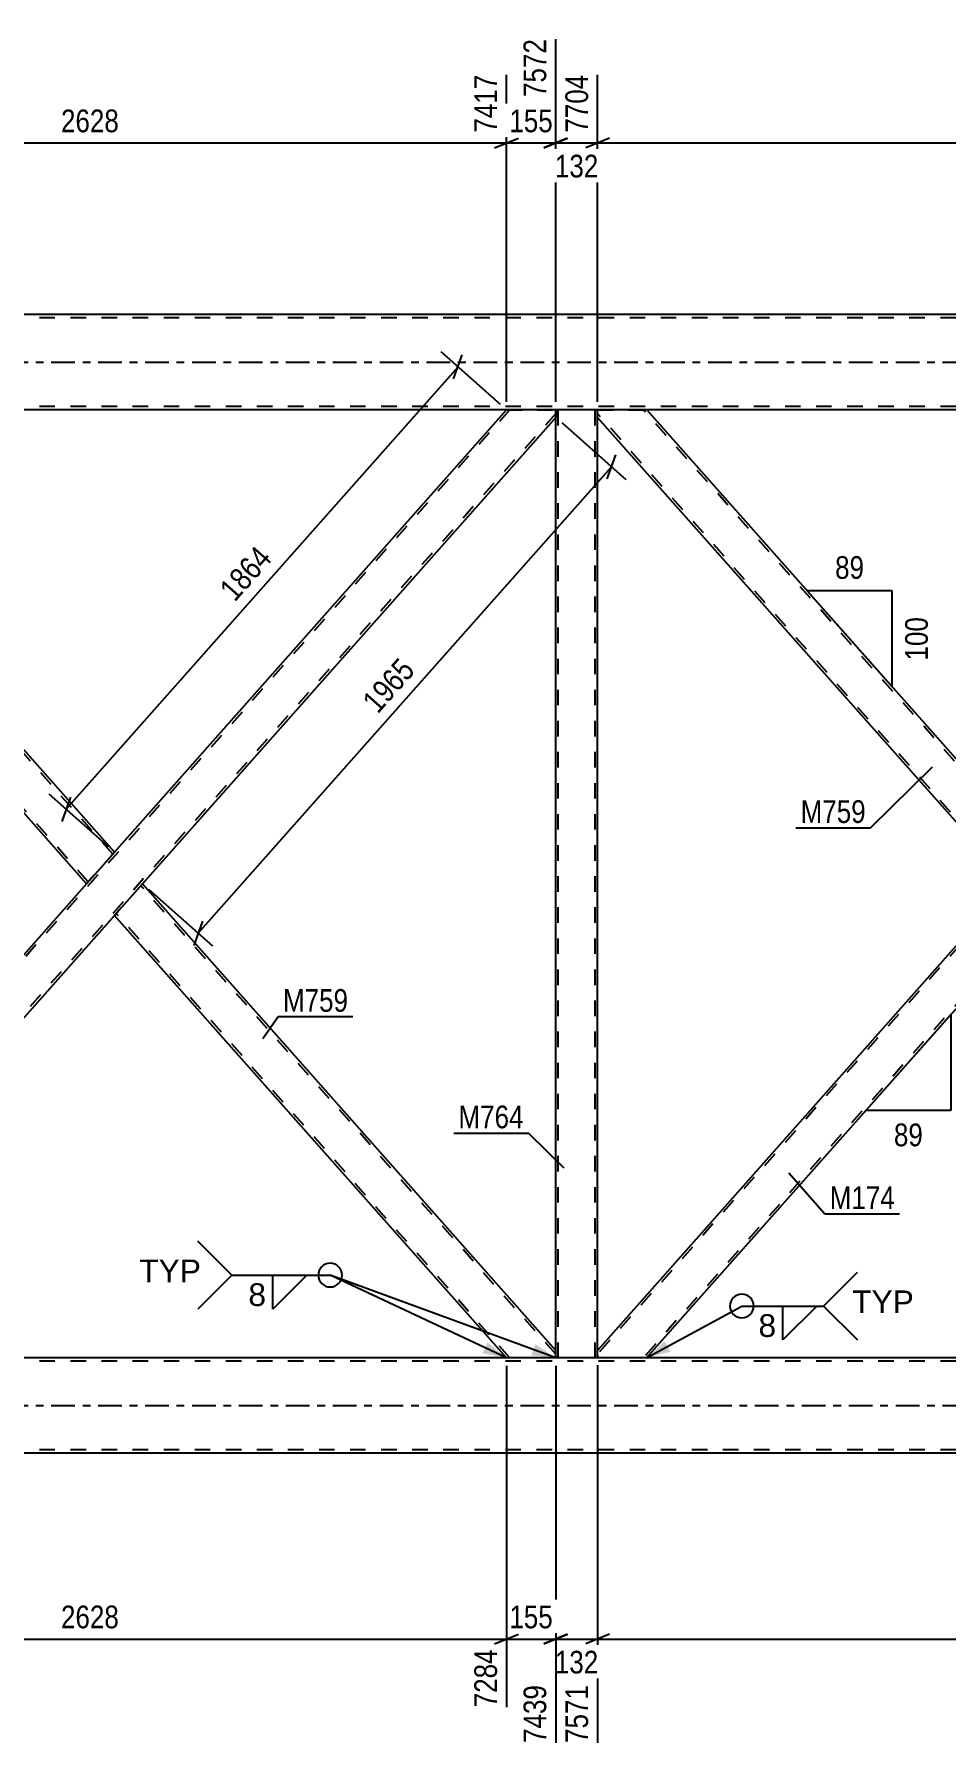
# Model space of a CAD drawing. Header units: millimetres. Extents: x 0 to 841, y 0 to 594.
# Drawn here: x 246.4 to 361.4, y 267.9 to 484 of the extents above; entities that cross this region are included whole.
import ezdxf

# ---------------------------------------------------------------- set-up
doc = ezdxf.new("R2010")
doc.units = ezdxf.units.MM
doc.linetypes.add('DXK_LINE_DOT2', pattern=[3.9198, 1.9599, -1.9599])
doc.linetypes.add('DXK_LINE_DOT3', pattern=[5.9187, 2.979, -0.9799, 0.9799, -0.9799])
doc.styles.add('Arial', font='ARIAL.TTF', dxfattribs={"height": 0.2})
doc.styles.add('Arial Narrow', font='ARIALN.TTF', dxfattribs={"height": 0.2})

# ---------------------------------------------------------------- blocks, each defined once
blk = doc.blocks.new('Part-761549750-4711 - 4491')
at = {"color": 7, "linetype": 'DXK_LINE_DOT2'}
for p, q in [((200.9, 436.63), (200.89, 436.63)), ((200.89, 436.63), (207.1, 436.63)), ((200.89, 435.67), (200.89, 436.63)), ((256.33, 380.57), (206.67, 436.63)), ((253.23, 377.07), (200.89, 436.16)), ((203.47, 432.76), (200.89, 435.67)), ((253.23, 377.07), (253.25, 377.09))]:
    blk.add_line(p, q, dxfattribs=at)
at = {"color": 2, "linetype": 'Continuous'}
for p, q in [((207.1, 436.63), (256.54, 380.81)), ((253.02, 376.83), (203.47, 432.76)), ((256.54, 380.81), (256.12, 380.33)), ((256.12, 380.33), (253.02, 376.83))]:
    blk.add_line(p, q, dxfattribs=at)
blk = doc.blocks.new('Part-761549750-4541 - 4491')
at = {"color": 2, "linetype": 'Continuous'}
for p, q in [((558.69, 317.03), (71.01, 317.03)), ((425.21, 305.03), (204.88, 305.03))]:
    blk.add_line(p, q, dxfattribs=at)
at = {"color": 7, "linetype": 'DXK_LINE_DOT2'}
for p, q in [((558.69, 316.63), (71.01, 316.63)), ((558.69, 305.43), (71.01, 305.43))]:
    blk.add_line(p, q, dxfattribs=at)
at = {"color": 7, "linetype": 'DXK_LINE_DOT3'}
blk.add_line((71.01, 311.03), (558.69, 311.03), dxfattribs=at)
blk = doc.blocks.new('Part-761549750-4546 - 4491')
at = {"color": 2, "linetype": 'Continuous'}
for p, q in [((558.69, 448.63), (71.01, 448.63)), ((425.22, 436.63), (204.88, 436.63))]:
    blk.add_line(p, q, dxfattribs=at)
at = {"color": 7, "linetype": 'DXK_LINE_DOT2'}
for p, q in [((558.69, 448.23), (71.01, 448.23)), ((558.69, 437.03), (71.01, 437.03))]:
    blk.add_line(p, q, dxfattribs=at)
at = {"color": 7, "linetype": 'DXK_LINE_DOT3'}
blk.add_line((71.01, 442.63), (558.69, 442.63), dxfattribs=at)
blk = doc.blocks.new('Part-761549750-4701 - 4491')
at = {"color": 7, "linetype": 'DXK_LINE_DOT2'}
for p, q in [((423.03, 436.63), (317.49, 317.51)), ((422.6, 436.63), (428.8, 436.63)), ((428.81, 436.27), (428.8, 436.63)), ((428.81, 436.45), (428.8, 436.63)), ((428.81, 436.15), (323.26, 317.03)), ((428.81, 435.67), (426.23, 432.76)), ((428.81, 435.67), (428.81, 436.45)), ((373.15, 380.81), (369.62, 376.83)), ((376.67, 376.83), (373.15, 372.85)), ((317.48, 317.03), (317.49, 317.21)), ((323.68, 317.03), (317.48, 317.03)), ((317.49, 317.37), (317.49, 317.4)), ((317.49, 317.21), (317.49, 317.37))]:
    blk.add_line(p, q, dxfattribs=at)
at = {"color": 2, "linetype": 'Continuous'}
for p, q in [((373.15, 380.81), (422.6, 436.63)), ((426.23, 432.76), (376.67, 376.83)), ((369.62, 376.83), (317.49, 317.99)), ((323.68, 317.03), (373.15, 372.85)), ((317.49, 317.4), (317.49, 317.99)), ((317.49, 317.4), (317.48, 317.03))]:
    blk.add_line(p, q, dxfattribs=at)
blk = doc.blocks.new('Part-761549750-4639 - 4491')
at = {"color": 2, "linetype": 'Continuous'}
for p, q in [((256.54, 372.85), (260.07, 376.83)), ((312.21, 317.98), (260.07, 376.83)), ((306, 317.03), (256.54, 372.85)), ((312.21, 317.03), (312.21, 317.98))]:
    blk.add_line(p, q, dxfattribs=at)
at = {"color": 7, "linetype": 'DXK_LINE_DOT2'}
for p, q in [((312.21, 317.5), (259.86, 376.59)), ((256.76, 373.09), (256.77, 373.11)), ((306.42, 317.03), (256.76, 373.09)), ((312.21, 317.03), (306, 317.03))]:
    blk.add_line(p, q, dxfattribs=at)
blk = doc.blocks.new('Part-761549750-4676 - 4491')
at = {"color": 7, "linetype": 'DXK_LINE_DOT2'}
for p, q in [((317.49, 436.63), (312.21, 436.63)), ((312.21, 435.67), (312.21, 436.63)), ((312.53, 317.03), (312.53, 436.63)), ((317.17, 317.03), (317.17, 436.63)), ((317.49, 435.67), (317.49, 436.63)), ((312.21, 317.03), (312.21, 317.98)), ((317.49, 317.03), (317.49, 317.99)), ((317.49, 317.03), (312.21, 317.03))]:
    blk.add_line(p, q, dxfattribs=at)
at = {"color": 2, "linetype": 'Continuous'}
for p, q in [((312.21, 317.98), (312.21, 435.67)), ((317.49, 317.99), (317.49, 435.67))]:
    blk.add_line(p, q, dxfattribs=at)
blk = doc.blocks.new('Part-761549750-4696 - 4491')
at = {"color": 2, "linetype": 'Continuous'}
for p, q in [((317.49, 435.67), (317.49, 436.63)), ((323.7, 436.63), (373.15, 380.81)), ((369.62, 376.83), (317.49, 435.67)), ((373.15, 380.81), (372.72, 380.33)), ((372.72, 380.33), (369.62, 376.83))]:
    blk.add_line(p, q, dxfattribs=at)
at = {"color": 7, "linetype": 'DXK_LINE_DOT2'}
for p, q in [((317.5, 436.63), (317.49, 436.63)), ((317.49, 436.63), (323.7, 436.63)), ((372.93, 380.57), (323.27, 436.63)), ((369.83, 377.07), (317.49, 436.16)), ((369.83, 377.07), (369.85, 377.09))]:
    blk.add_line(p, q, dxfattribs=at)
blk = doc.blocks.new('Part-761549750-4706 - 4491')
at = {"color": 7, "linetype": 'DXK_LINE_DOT2'}
for p, q in [((306.42, 436.63), (200.89, 317.51)), ((306, 436.63), (312.21, 436.63)), ((312.21, 436.16), (206.65, 317.03)), ((256.54, 380.81), (253.02, 376.83)), ((260.07, 376.83), (256.54, 372.85)), ((200.88, 317.03), (200.89, 317.22)), ((207.08, 317.03), (200.88, 317.03)), ((200.89, 317.37), (200.89, 317.4)), ((200.89, 317.22), (200.89, 317.37))]:
    blk.add_line(p, q, dxfattribs=at)
at = {"color": 2, "linetype": 'Continuous'}
for p, q in [((256.54, 380.81), (306, 436.63)), ((312.21, 436.63), (312.21, 435.67)), ((312.21, 435.67), (260.07, 376.83)), ((253.02, 376.83), (200.89, 318)), ((256.54, 372.85), (207.08, 317.03)), ((200.89, 317.4), (200.89, 318)), ((200.89, 317.4), (200.88, 317.03))]:
    blk.add_line(p, q, dxfattribs=at)
blk = doc.blocks.new('StraightDimension-761549750-11075 - 4491')
at = {"color": 7, "linetype": 'Continuous'}
for p, q in [((422.6, 437.63), (422.6, 480.72)), ((317.49, 437.63), (317.49, 478.89)), ((318.99, 470.88), (315.99, 469.68)), ((317.49, 470.28), (422.6, 470.28)), ((421.1, 469.68), (424.1, 470.88))]:
    blk.add_line(p, q, dxfattribs=at)
at = {"color": 0, "linetype": 'Continuous'}
blk.add_wipeout([(422, 481.32), (417.8, 481.32), (417.8, 470.98), (422, 470.98)], dxfattribs=at)
at = {"color": 0}
blk.add_wipeout([(374.3, 471.03), (374.3, 475.23), (365.79, 475.23), (365.79, 471.03)], dxfattribs=at)
at = {"color": 3, "linetype": 'Continuous', "style": 'Arial Narrow'}
blk.add_text('10332', height=2.863, rotation=90.0002, dxfattribs=at).set_placement((421.4, 471.58))
at = {"color": 3, "style": 'Arial Narrow'}
blk.add_text('2628', height=2.863, dxfattribs=at).set_placement((366.39, 471.63))
blk = doc.blocks.new('StraightDimension-761549750-9941 - 4491')
at = {"color": 7, "linetype": 'Continuous'}
for p, q in [((317.49, 316.12), (317.49, 268.47)), ((422.61, 316.03), (422.61, 271.14)), ((318.99, 282.18), (315.99, 280.98)), ((317.49, 281.58), (422.61, 281.58)), ((421.11, 280.98), (424.11, 282.18))]:
    blk.add_line(p, q, dxfattribs=at)
at = {"color": 0}
blk.add_wipeout([(374.3, 282.33), (374.3, 286.53), (365.79, 286.53), (365.79, 282.33)], dxfattribs=at)
at = {"color": 0, "linetype": 'Continuous'}
blk.add_wipeout([(422.01, 280.88), (417.81, 280.88), (417.81, 270.54), (422.01, 270.54)], dxfattribs=at)
at = {"color": 3, "style": 'Arial Narrow'}
blk.add_text('2628', height=2.863, dxfattribs=at).set_placement((366.39, 282.93))
at = {"color": 3, "linetype": 'Continuous', "style": 'Arial Narrow'}
blk.add_text('10199', height=2.863, rotation=90.0002, dxfattribs=at).set_placement((421.41, 271.14))
blk = doc.blocks.new('StraightDimension-761549750-11078 - 4491')
at = {"color": 7, "linetype": 'Continuous'}
for p, q in [((200.89, 437.62), (200.89, 478.89)), ((306, 437.63), (306, 478.89)), ((202.39, 470.88), (199.39, 469.68)), ((200.89, 470.28), (306, 470.28)), ((304.5, 469.68), (307.5, 470.88))]:
    blk.add_line(p, q, dxfattribs=at)
at = {"color": 0, "linetype": 'Continuous'}
blk.add_wipeout([(305.4, 479.49), (301.2, 479.49), (301.2, 470.98), (305.4, 470.98)], dxfattribs=at)
at = {"color": 0}
blk.add_wipeout([(257.7, 471.03), (257.7, 475.23), (249.19, 475.23), (249.19, 471.03)], dxfattribs=at)
at = {"color": 3, "linetype": 'Continuous', "style": 'Arial Narrow'}
blk.add_text('7417', height=2.863, rotation=90.0002, dxfattribs=at).set_placement((304.8, 471.58))
at = {"color": 3, "style": 'Arial Narrow'}
blk.add_text('2628', height=2.863, dxfattribs=at).set_placement((249.79, 471.63))
blk = doc.blocks.new('StraightDimension-761549750-11077 - 4491')
at = {"color": 7, "linetype": 'Continuous'}
for p, q in [((312.21, 437.63), (312.21, 483.39)), ((306, 437.63), (306, 478.89)), ((304.5, 469.68), (307.5, 470.88)), ((306, 470.28), (312.21, 470.28)), ((313.71, 470.88), (310.71, 469.68))]:
    blk.add_line(p, q, dxfattribs=at)
at = {"color": 0}
blk.add_wipeout([(312.45, 471.03), (312.45, 475.23), (305.76, 475.23), (305.76, 471.03)], dxfattribs=at)
at = {"color": 0, "linetype": 'Continuous'}
blk.add_wipeout([(311.61, 483.99), (307.41, 483.99), (307.41, 475.48), (311.61, 475.48)], dxfattribs=at)
at = {"color": 3, "linetype": 'Continuous', "style": 'Arial Narrow'}
blk.add_text('7572', height=2.863, rotation=90.0002, dxfattribs=at).set_placement((311.01, 476.08))
at = {"color": 3, "style": 'Arial Narrow'}
blk.add_text('155', height=2.863, dxfattribs=at).set_placement((306.36, 471.63))
blk = doc.blocks.new('StraightDimension-761549750-4859 - 4491')
at = {"color": 7, "linetype": 'Continuous'}
for p, q in [((312.96, 435.01), (321.05, 427.84)), ((318.7, 427.91), (319.8, 430.95)), ((267.11, 370.59), (319.25, 429.43)), ((260.82, 376.17), (268.91, 369)), ((267.66, 372.11), (266.57, 369.07))]:
    blk.add_line(p, q, dxfattribs=at)
at = {"color": 0}
blk.add_wipeout([(295.44, 403.7), (292.3, 406.48), (286.65, 400.11), (289.8, 397.32)], dxfattribs=at)
at = {"color": 3, "style": 'Arial Narrow'}
blk.add_text('1965', height=2.863, rotation=48.455, dxfattribs=at).set_placement((289.75, 398.17))
blk = doc.blocks.new('StraightDimension-761549750-4874 - 4491')
at = {"color": 7, "linetype": 'Continuous'}
for p, q in [((305.25, 437.29), (297.75, 443.94)), ((299.33, 440.53), (300.42, 443.57)), ((250.43, 386.23), (299.88, 442.05)), ((255.8, 381.48), (248.29, 388.12)), ((250.97, 387.75), (249.88, 384.71))]:
    blk.add_line(p, q, dxfattribs=at)
at = {"color": 0}
blk.add_wipeout([(277.41, 417.82), (274.27, 420.61), (268.62, 414.24), (271.77, 411.45)], dxfattribs=at)
at = {"color": 3, "style": 'Arial Narrow'}
blk.add_text('1864', height=2.863, rotation=48.455, dxfattribs=at).set_placement((271.72, 412.3))
blk = doc.blocks.new('StraightDimension-761549750-9942 - 4491')
at = {"color": 7, "linetype": 'Continuous'}
for p, q in [((312.21, 316.03), (312.21, 268.47)), ((317.49, 316.12), (317.49, 268.47)), ((310.71, 280.98), (313.71, 282.18)), ((312.21, 281.58), (317.49, 281.58)), ((318.99, 282.18), (315.99, 280.98))]:
    blk.add_line(p, q, dxfattribs=at)
at = {"color": 0}
blk.add_wipeout([(318.19, 276.63), (318.19, 280.83), (311.5, 280.83), (311.5, 276.63)], dxfattribs=at)
at = {"color": 0, "linetype": 'Continuous'}
blk.add_wipeout([(316.89, 276.38), (312.69, 276.38), (312.69, 267.87), (316.89, 267.87)], dxfattribs=at)
at = {"color": 3, "style": 'Arial Narrow'}
blk.add_text('132', height=2.863, dxfattribs=at).set_placement((312.1, 277.23))
at = {"color": 3, "linetype": 'Continuous', "style": 'Arial Narrow'}
blk.add_text('7571', height=2.863, rotation=90.0002, dxfattribs=at).set_placement((316.29, 268.47))
blk = doc.blocks.new('StraightDimension-761549750-9943 - 4491')
at = {"color": 7, "linetype": 'Continuous'}
for p, q in [((306, 316.03), (306, 272.97)), ((312.21, 316.03), (312.21, 268.47)), ((304.5, 280.98), (307.5, 282.18)), ((306, 281.58), (312.21, 281.58)), ((313.71, 282.18), (310.71, 280.98))]:
    blk.add_line(p, q, dxfattribs=at)
at = {"color": 0}
blk.add_wipeout([(312.44, 282.33), (312.44, 286.53), (305.76, 286.53), (305.76, 282.33)], dxfattribs=at)
at = {"color": 0, "linetype": 'Continuous'}
blk.add_wipeout([(311.61, 276.38), (307.41, 276.38), (307.41, 267.87), (311.61, 267.87)], dxfattribs=at)
at = {"color": 3, "style": 'Arial Narrow'}
blk.add_text('155', height=2.863, dxfattribs=at).set_placement((306.36, 282.93))
at = {"color": 3, "linetype": 'Continuous', "style": 'Arial Narrow'}
blk.add_text('7439', height=2.863, rotation=90.0002, dxfattribs=at).set_placement((311.01, 268.47))
blk = doc.blocks.new('StraightDimension-761549750-9944 - 4491')
at = {"color": 7, "linetype": 'Continuous'}
for p, q in [((200.89, 316.12), (200.89, 268.47)), ((306, 316.03), (306, 272.97)), ((202.39, 282.18), (199.39, 280.98)), ((200.89, 281.58), (306, 281.58)), ((304.5, 280.98), (307.5, 282.18))]:
    blk.add_line(p, q, dxfattribs=at)
at = {"color": 0}
blk.add_wipeout([(257.7, 282.33), (257.7, 286.53), (249.19, 286.53), (249.19, 282.33)], dxfattribs=at)
at = {"color": 0, "linetype": 'Continuous'}
blk.add_wipeout([(305.4, 280.88), (301.2, 280.88), (301.2, 272.37), (305.4, 272.37)], dxfattribs=at)
at = {"color": 3, "style": 'Arial Narrow'}
blk.add_text('2628', height=2.863, dxfattribs=at).set_placement((249.79, 282.93))
at = {"color": 3, "linetype": 'Continuous', "style": 'Arial Narrow'}
blk.add_text('7284', height=2.863, rotation=90.0002, dxfattribs=at).set_placement((304.8, 272.97))
blk = doc.blocks.new('StraightDimension-761549750-11076 - 4491')
at = {"color": 7, "linetype": 'Continuous'}
for p, q in [((312.21, 437.63), (312.21, 483.39)), ((317.49, 437.63), (317.49, 478.89)), ((310.71, 469.68), (313.71, 470.88)), ((312.21, 470.28), (317.49, 470.28)), ((318.99, 470.88), (315.99, 469.68))]:
    blk.add_line(p, q, dxfattribs=at)
at = {"color": 0, "linetype": 'Continuous'}
blk.add_wipeout([(316.89, 479.49), (312.69, 479.49), (312.69, 470.98), (316.89, 470.98)], dxfattribs=at)
at = {"color": 0}
blk.add_wipeout([(318.19, 465.33), (318.19, 469.53), (311.51, 469.53), (311.51, 465.33)], dxfattribs=at)
at = {"color": 3, "linetype": 'Continuous', "style": 'Arial Narrow'}
blk.add_text('7704', height=2.863, rotation=90.0002, dxfattribs=at).set_placement((316.29, 471.58))
at = {"color": 3, "style": 'Arial Narrow'}
blk.add_text('132', height=2.863, dxfattribs=at).set_placement((312.11, 465.93))
blk = doc.blocks.new('AngleDimension-761549750-11313 - 4491')
at = {"color": 7, "linetype": 'Continuous'}
for p, q in [((349.05, 408.02), (343.92, 413.8)), ((354.66, 413.8), (343.92, 413.8)), ((354.66, 401.68), (343.92, 413.8)), ((354.66, 401.68), (354.66, 413.8))]:
    blk.add_line(p, q, dxfattribs=at)
at = {"color": 0}
for points in [[(351.72, 414.7), (351.72, 418.9), (346.86, 418.9), (346.86, 414.7)], [(359.76, 411.08), (355.56, 411.08), (355.56, 404.4), (359.76, 404.4)]]:
    blk.add_wipeout(points, dxfattribs=at)
at = {"color": 3, "style": 'Arial Narrow'}
blk.add_text('89', height=2.863, dxfattribs=at).set_placement((347.46, 415.3))
blk.add_text('100', height=2.863, rotation=90.0002, dxfattribs=at).set_placement((359.16, 405))
blk = doc.blocks.new('AngleDimension-761549750-11327 - 4491')
at = {"color": 7, "linetype": 'Continuous'}
for p, q in [((362.08, 360.36), (351.33, 348.23)), ((362.08, 360.36), (362.08, 348.23)), ((349.73, 346.43), (351.33, 348.23)), ((362.08, 348.23), (351.33, 348.23))]:
    blk.add_line(p, q, dxfattribs=at)
at = {"color": 0}
for points in [[(367.18, 357.64), (362.98, 357.64), (362.98, 350.95), (367.18, 350.95)], [(359.13, 343.13), (359.13, 347.33), (354.28, 347.33), (354.28, 343.13)]]:
    blk.add_wipeout(points, dxfattribs=at)
at = {"color": 3, "style": 'Arial Narrow'}
blk.add_text('100', height=2.863, rotation=90.0002, dxfattribs=at).set_placement((366.58, 351.55))
blk.add_text('89', height=2.863, dxfattribs=at).set_placement((354.88, 343.73))
blk = doc.blocks.new('Mark-761549750-4697 - 4491')
at = {"color": 0}
blk.add_wipeout([(355, 335.81), (355, 338.81), (346.78, 338.81), (346.78, 335.81)], dxfattribs=at)
blk.add_wipeout([(355, 335.81), (355, 338.81), (346.78, 338.81), (346.78, 335.81)], dxfattribs=at)
at = {"color": 30, "linetype": 'Continuous'}
for p, q in [((341.6, 340.38), (346.18, 335.21)), ((346.18, 335.21), (355.6, 335.21))]:
    blk.add_line(p, q, dxfattribs=at)
at = {"color": 3, "style": 'Arial Narrow'}
blk.add_text('M174', height=2.863, dxfattribs=at).set_placement((346.78, 335.81))
blk = doc.blocks.new('Mark-761549750-4635 - 4491')
at = {"color": 0}
blk.add_wipeout([(286.03, 360.69), (286.03, 363.69), (277.8, 363.69), (277.8, 360.69)], dxfattribs=at)
blk.add_wipeout([(286.03, 360.69), (286.03, 363.69), (277.8, 363.69), (277.8, 360.69)], dxfattribs=at)
at = {"color": 30, "linetype": 'Continuous'}
for p, q in [((275.26, 357.32), (277.2, 360.09)), ((277.2, 360.09), (286.63, 360.09))]:
    blk.add_line(p, q, dxfattribs=at)
at = {"color": 3, "style": 'Arial Narrow'}
blk.add_text('M759', height=2.863, dxfattribs=at).set_placement((277.8, 360.69))
blk = doc.blocks.new('Mark-761549750-4672 - 4491')
at = {"color": 0}
blk.add_wipeout([(308.16, 346), (308.16, 349), (299.94, 349), (299.94, 346)], dxfattribs=at)
blk.add_wipeout([(308.16, 346), (308.16, 349), (299.94, 349), (299.94, 346)], dxfattribs=at)
at = {"color": 30, "linetype": 'Continuous'}
for p in [(299.34, 345.4), (313.27, 340.96)]:
    blk.add_line(p, (308.76, 345.4), dxfattribs=at)
at = {"color": 3, "style": 'Arial Narrow'}
blk.add_text('M764', height=2.863, dxfattribs=at).set_placement((299.94, 346))
blk = doc.blocks.new('Mark-761549750-4692 - 4491')
at = {"color": 0}
blk.add_wipeout([(351.34, 384.51), (351.34, 387.51), (343.11, 387.51), (343.11, 384.51)], dxfattribs=at)
blk.add_wipeout([(351.34, 384.51), (351.34, 387.51), (343.11, 387.51), (343.11, 384.51)], dxfattribs=at)
at = {"color": 30, "linetype": 'Continuous'}
for p in [(359.7, 391.54), (342.51, 383.91)]:
    blk.add_line(p, (351.94, 383.91), dxfattribs=at)
at = {"color": 3, "style": 'Arial Narrow'}
blk.add_text('M759', height=2.863, dxfattribs=at).set_placement((343.11, 384.51))
blk = doc.blocks.new('WeldMark-761549750-5488 - 4491')
at = {"linetype": 'Continuous'}
blk.add_hatch(color=30, dxfattribs=at).paths.add_polyline_path([(326.67, 317.81), (323.68, 317.03), (325.96, 319.12)])
at = {"color": 3, "linetype": 'Continuous'}
for q in [(350.3, 327.87), (350.3, 319.3)]:
    blk.add_line((346.01, 323.58), q, dxfattribs=at)
at = {"color": 30, "linetype": 'Continuous'}
blk.add_line((323.68, 317.03), (335.69, 323.58), dxfattribs=at)
at = {"color": 3, "linetype": 'Continuous'}
blk.add_arc((335.69, 323.58), 1.5, 90, 270, dxfattribs=at)
at = {"color": 0}
blk.add_wipeout([(340.21, 319.48), (340.21, 322.88), (337.59, 322.88), (337.59, 319.48)], dxfattribs=at)
at = {"color": 30, "linetype": 'Continuous'}
blk.add_line((335.69, 323.58), (346.01, 323.58), dxfattribs=at)
at = {"color": 3, "linetype": 'Continuous'}
for p, q in [((340.87, 323.58), (345.15, 323.58)), ((345.15, 323.58), (340.87, 319.3)), ((340.87, 319.3), (340.87, 323.58))]:
    blk.add_line(p, q, dxfattribs=at)
blk.add_arc((335.69, 323.58), 1.5, 270, 90, dxfattribs=at)
at = {"color": 3, "style": 'Arial'}
blk.add_text('8', height=2.87, dxfattribs=at).set_placement((337.79, 319.68))
at = {"color": 0, "linetype": 'Continuous'}
blk.add_wipeout([(357.38, 322.68), (357.38, 325.68), (349.61, 325.68), (349.61, 322.68)], dxfattribs=at)
blk.add_wipeout([(357.38, 322.68), (357.38, 325.68), (349.61, 325.68), (349.61, 322.68)], dxfattribs=at)
at = {"color": 3, "linetype": 'Continuous', "style": 'Arial'}
blk.add_text('TYP', height=2.865, dxfattribs=at).set_placement((349.61, 322.68))
blk = doc.blocks.new('WeldMark-761549750-5501 - 4491')
at = {"linetype": 'Continuous'}
for points in [[(303.6, 318.98), (306, 317.03), (302.96, 317.62)], [(309.65, 318.77), (312.21, 317.03), (309.13, 317.36)]]:
    blk.add_hatch(color=30, dxfattribs=at).paths.add_polyline_path(points)
at = {"color": 3, "linetype": 'Continuous'}
for q in [(267.05, 331.77), (267.05, 323.2)]:
    blk.add_line((271.33, 327.48), q, dxfattribs=at)
at = {"color": 30, "linetype": 'Continuous'}
for p in [(306, 317.03), (312.21, 317.03)]:
    blk.add_line(p, (283.76, 327.48), dxfattribs=at)
at = {"color": 3, "linetype": 'Continuous'}
for start, end in [(90, 270), (270, 90)]:
    blk.add_arc((283.76, 327.48), 1.5, start, end, dxfattribs=at)
at = {"color": 0}
blk.add_wipeout([(275.86, 323.38), (275.86, 326.78), (273.23, 326.78), (273.23, 323.38)], dxfattribs=at)
at = {"color": 30, "linetype": 'Continuous'}
blk.add_line((271.33, 327.48), (283.76, 327.48), dxfattribs=at)
at = {"color": 3, "linetype": 'Continuous'}
for p, q in [((276.51, 327.48), (280.8, 327.48)), ((280.8, 327.48), (276.51, 323.2)), ((276.51, 323.2), (276.51, 327.48))]:
    blk.add_line(p, q, dxfattribs=at)
at = {"color": 3, "style": 'Arial'}
blk.add_text('8', height=2.87, dxfattribs=at).set_placement((273.43, 323.58))
at = {"color": 0, "linetype": 'Continuous'}
blk.add_wipeout([(267.43, 326.58), (267.43, 329.58), (259.66, 329.58), (259.66, 326.58)], dxfattribs=at)
blk.add_wipeout([(267.43, 326.58), (267.43, 329.58), (259.66, 329.58), (259.66, 326.58)], dxfattribs=at)
at = {"color": 3, "linetype": 'Continuous', "style": 'Arial'}
blk.add_text('TYP', height=2.865, dxfattribs=at).set_placement((259.66, 326.58))

msp = doc.modelspace()

# ---------------------------------------------------------------- block references
for name in ['Part-761549750-4546 - 4491', 'Part-761549750-4706 - 4491', 'Part-761549750-4711 - 4491', 'Part-761549750-4676 - 4491', 'Part-761549750-4701 - 4491', 'Part-761549750-4696 - 4491', 'Part-761549750-4639 - 4491', 'Part-761549750-4541 - 4491']:
    msp.add_blockref(name, (0, 0))

# ---------------------------------------------------------------- next in the draw order: block references
for name in ['StraightDimension-761549750-11075 - 4491', 'StraightDimension-761549750-11078 - 4491', 'StraightDimension-761549750-4859 - 4491', 'AngleDimension-761549750-11313 - 4491', 'Mark-761549750-4692 - 4491', 'Mark-761549750-4635 - 4491', 'AngleDimension-761549750-11327 - 4491', 'Mark-761549750-4672 - 4491', 'Mark-761549750-4697 - 4491', 'StraightDimension-761549750-9941 - 4491']:
    msp.add_blockref(name, (0, 0))

# ---------------------------------------------------------------- next in the draw order: block references
for name in ['StraightDimension-761549750-11077 - 4491', 'WeldMark-761549750-5488 - 4491', 'StraightDimension-761549750-9942 - 4491']:
    msp.add_blockref(name, (0, 0))

# ---------------------------------------------------------------- next in the draw order: block references
for name in ['StraightDimension-761549750-11076 - 4491', 'StraightDimension-761549750-4874 - 4491', 'StraightDimension-761549750-9943 - 4491']:
    msp.add_blockref(name, (0, 0))

# ---------------------------------------------------------------- next in the draw order: block references
msp.add_blockref('StraightDimension-761549750-9944 - 4491', (0, 0))

# ---------------------------------------------------------------- next in the draw order: block references
msp.add_blockref('WeldMark-761549750-5501 - 4491', (0, 0))

doc.saveas('drawing.dxf')
